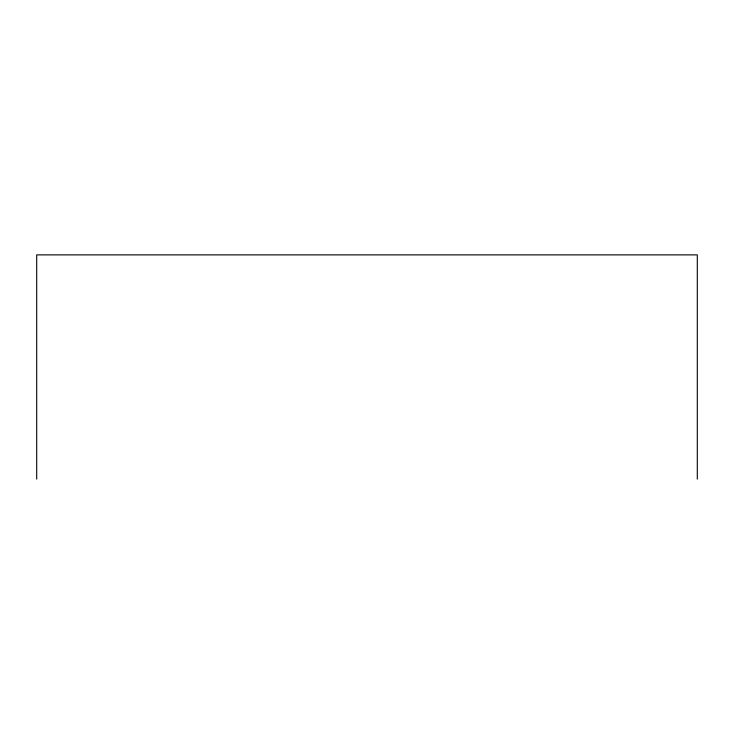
<?xml version="1.0" encoding="UTF-8"?>
<svg xmlns="http://www.w3.org/2000/svg" width="734" height="734" viewBox="0 0 734 734"><rect width="100%" height="100%" fill="white"/><g stroke="black" fill="none" stroke-linecap="round" stroke-linejoin="round"><path stroke-width="1.1" d="M697.3 479.119L697.3 254.882L36.7 254.882L36.7 479.119"/></g></svg>
